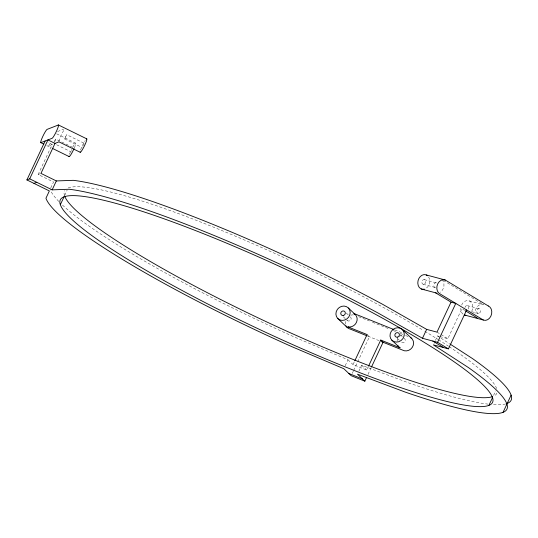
<?xml version="1.0" encoding="UTF-8"?>
<svg xmlns="http://www.w3.org/2000/svg" width="538" height="538" viewBox="0 0 538 538"><rect width="100%" height="100%" fill="white"/><g stroke="black" fill="none" stroke-linecap="round" stroke-linejoin="round"><path stroke-width="0.4" stroke-dasharray="2.69 2.02" d="M82.496 147.21L82.637 146.793M71.749 150.586L71.991 150.035M50.754 187.97L53.538 182.019L38.158 174.473L52.206 144.487L47.956 142.402M64.688 195.408L67.122 190.203M345.194 365.732L347.978 359.781L295.987 337.723A254.555 34.99 25.1 0 1 61.964 204.581M368.456 366.304L366.701 370.05L353.036 364.576L354.791 360.823M352.235 373.453L353.291 371.207M353.641 370.46L369.418 336.781L367.091 334.575M358.859 371.207L361.644 365.262L409.169 383.09A254.555 34.99 25.1 0 0 487.905 404.105M368.005 374.441L371.159 367.71M434.045 343.365L435.094 341.132M435.437 340.393L437.529 335.927L439.116 336.351M439.909 336.566L447.851 338.684L461.9 308.691L464.691 310.372M493.561 395.396L495.653 390.938M54.291 141.353L55.71 139.046L72.751 147.405M83.081 145.744L83.356 145.179M54.573 142.119L55.784 139.08M83.639 144.648L84.163 143.807M57.526 131.554L63.672 129.167M52.206 144.487L48.218 146.033A7.471 0.968 -63.9 0 0 50.283 143.162M38.158 174.473L40.263 173.666M424.327 279.646L436.21 282.82M423.231 284.293L435.114 287.46M469.277 300.897L483.534 304.703A7.471 5.871 -75.1 0 0 475.094 313.318M467.34 305.597L479.224 308.772M471.792 311.724L478.134 313.419M394.784 329.915L402.491 333.009M358.577 316.653L369.371 320.984M372.451 322.222L389.404 329.027M393.258 330.574L395.571 331.502M400.198 333.358L404.818 335.214M405.591 335.524L408.672 336.761M367.871 336.163L379.283 340.742M83.841 143.108L66.799 134.749L65.649 136.497L64.721 138.999L81.689 147.325M64.721 138.999L66.873 134.782M56.651 133.821L75.703 143.169A7.471 0.968 -63.9 0 1 74.109 148.535M56.584 144.749L71.332 151.985M46.759 145.61L51.231 147.802M443.285 280.426L483.534 304.703M436.984 332.128L440.38 334.179M441.059 334.589L447.851 338.684M437.529 335.927L440.326 337.743M441.032 338.2L449.432 343.641M400.373 334.723L402.706 336.929M397.374 338.436L400.285 341.193M346.284 313.029L348.617 315.234M343.291 316.741L347.36 320.601M361.644 365.262L366.701 370.05M347.978 359.781L353.036 364.576M345.362 324.138A7.471 6.833 -46.5 0 1 345.403 321.038M350.897 315.187A7.471 6.833 -46.5 0 1 353.991 314.952M350.359 316.889A2.387 2.186 -46.5 0 1 350.373 320.325A2.387 2.186 -46.5 0 1 346.97 320.191M403.951 338.294A2.387 2.186 -46.5 0 1 404.462 342.013A2.387 2.186 -46.5 0 1 400.79 341.368M397.044 341.153A7.471 6.833 -46.5 0 1 398.14 338.16M399.357 336.633A7.471 6.833 -46.5 0 1 402.653 334.676M80.559 150.028A7.471 0.968 -63.9 0 1 85.212 140.546M58.857 141.528A7.471 0.968 -63.9 0 1 60.962 135.623A7.471 0.968 -63.9 0 1 64.668 129.14M72.717 147.197A7.471 0.968 -63.9 0 1 75.737 143.195M69.469 154.325A7.471 0.968 -63.9 0 1 71.541 149.463M441.846 279.558A7.471 5.871 -75.1 0 1 440.138 292.316M461.577 305.1A7.471 5.871 -75.1 0 1 469.963 301.246A7.471 5.871 -75.1 0 1 471.732 311.334M462.989 314.138A7.471 5.871 -75.1 0 1 460.824 308.234M464.96 307.528A2.387 1.876 -75.1 0 1 467.798 305.786A2.387 1.876 -75.1 0 1 468.107 309.431M435.612 287.487A2.387 1.876 -75.1 0 1 433.83 284.743A2.387 1.876 -75.1 0 1 436.668 283.001M428.651 276.989A7.471 5.871 -75.1 0 1 425.881 288.509M505.579 403.937A254.555 34.99 25.1 0 1 493.346 404.61M58.817 201.474A254.555 34.99 25.1 0 1 50.135 189.295M64.54 195.724A238.65 32.798 25.1 0 1 64.688 190.634M68.171 187.97A238.65 32.798 25.1 0 1 423.218 330.278M424.805 331.24A238.65 32.798 25.1 0 1 437.831 339.317M438.571 339.781A238.65 32.798 25.1 0 1 448.477 346.21M449.156 346.66A238.65 32.798 25.1 0 1 496.695 388.712M496.877 393.09A238.65 32.798 25.1 0 1 493.992 396.049M479.587 313.015A2.387 1.876 -75.1 0 0 479.681 308.953A2.387 1.876 -75.1 0 0 476.762 311.314A2.387 1.876 -75.1 0 0 479.587 313.015M424.69 283.889A2.387 1.876 -75.1 0 0 424.785 279.827A2.387 1.876 -75.1 0 0 421.866 282.188A2.387 1.876 -75.1 0 0 424.69 283.889"/><path stroke-width="0.81" d="M366.607 377.434L364.851 381.18L351.186 375.699L343.802 368.705L291.811 346.647A254.555 34.99 25.1 0 1 45.952 198.213L49.361 190.943L26.9 179.921L45.125 141.01M26.9 179.921L29.698 178.838L47.929 139.92L55.011 143.397L58.972 141.864L80.216 152.288M55.011 143.397L40.962 173.391L56.335 180.936L73.323 180.331A254.555 34.99 25.1 0 1 382.545 304.266L426.661 329.37L436.984 332.128L451.032 302.134L455.787 303.405L437.562 342.316L422.485 338.288L378.369 313.19A254.555 34.99 25.1 0 0 69.146 189.248L52.159 189.86L29.698 178.838M52.159 189.86L56.335 180.936M60.357 204.648L64.19 196.471M354.791 360.823L367.091 334.575L347.797 326.835A7.471 6.833 -46.5 0 0 356.459 322.376A7.471 6.833 -46.5 0 0 353.937 313.519L394.011 329.606M368.812 365.551L380.749 340.063L400.205 347.871A7.471 6.833 -46.5 0 1 398.046 345.847M371.509 366.963L383.076 342.269L380.749 340.063M422.485 338.288L426.661 329.37M364.851 381.18L357.467 374.179L404.993 392.007A254.555 34.99 25.1 0 0 468.356 367.515L433.352 344.851L448.43 348.873L466.654 309.955M488.887 405.383A238.65 32.798 25.1 0 0 206.592 234.951A238.65 32.798 25.1 0 0 133.841 263.075A238.65 32.798 25.1 0 0 488.887 405.383L492.364 397.952M503.05 412.33L511.1 395.141M33.981 183.397L36.779 182.315M426.257 274.938L445.276 280.016M421.301 289L435.558 292.806A7.471 5.871 -75.1 0 0 437.058 293.143M483.326 320.029L464.314 314.952A7.471 5.871 -75.1 0 0 465.807 315.288M367.098 335.853L350.124 329.041A7.471 6.833 -46.5 0 1 345.981 325.84M381.563 341.657L402.532 350.077A7.471 6.833 -46.5 0 0 412.243 347.4A7.471 6.833 -46.5 0 0 410.857 337.736M348.859 373.493L362.525 378.974M58.46 124.977L86.793 138.871M40.801 142.684L43.78 144.144M52.724 148.535L69.126 156.578M435.558 292.806L451.032 302.134M465.39 310.796L477.246 317.945M437.562 342.316L448.43 348.873M432.808 341.045L443.675 347.602M450.131 344.091L472.532 358.597A254.555 34.99 25.1 0 1 507.226 403.413M403.036 330.238L411.765 338.51M391.805 340.157L398.793 346.775M348.368 307.992A7.471 6.833 -46.5 0 1 344.502 320.097A7.471 6.833 -46.5 0 1 336.257 311.596A7.471 6.833 -46.5 0 1 348.368 307.992L355.349 314.616M337.716 318.469L347.03 327.292M402.451 329.686A7.471 6.833 -46.5 0 1 398.793 341.724A7.471 6.833 -46.5 0 1 390.225 333.701A7.471 6.833 -46.5 0 1 402.02 329.283M74.109 148.535A7.471 0.968 -63.9 0 1 69.012 156.242M86.45 138.999A7.471 0.968 -63.9 0 1 84.372 145.993A7.471 0.968 -63.9 0 1 80.101 151.951M424.361 289.168A7.471 5.871 -75.1 0 1 418.053 280.681A7.471 5.871 -75.1 0 1 427.589 275.752M492.552 396.647A238.65 32.798 25.1 0 1 266.7 321.919A238.65 32.798 25.1 0 1 64.721 196.236M58.124 125.098L47.378 129.268A7.471 0.968 -63.9 0 0 42.791 136.444A7.471 0.968 -63.9 0 0 41.137 142.557L51.89 138.387A7.471 0.968 -63.9 0 0 56.47 131.211A7.471 0.968 -63.9 0 0 58.124 125.098M488.289 305.967L446.601 280.829A7.471 5.871 -75.1 0 0 437.71 283.923A7.471 5.871 -75.1 0 0 440.313 294.071L482.001 319.216A7.471 5.871 -75.1 0 0 490.891 316.122A7.471 5.871 -75.1 0 0 488.289 305.967M343.197 315.497A2.387 2.186 -46.5 0 0 344.932 311.784A2.387 2.186 -46.5 0 0 340.991 312.41A2.387 2.186 -46.5 0 0 343.197 315.497M397.286 337.185A2.387 2.186 -46.5 0 0 399.021 333.479A2.387 2.186 -46.5 0 0 395.08 334.098A2.387 2.186 -46.5 0 0 397.286 337.185"/></g></svg>
